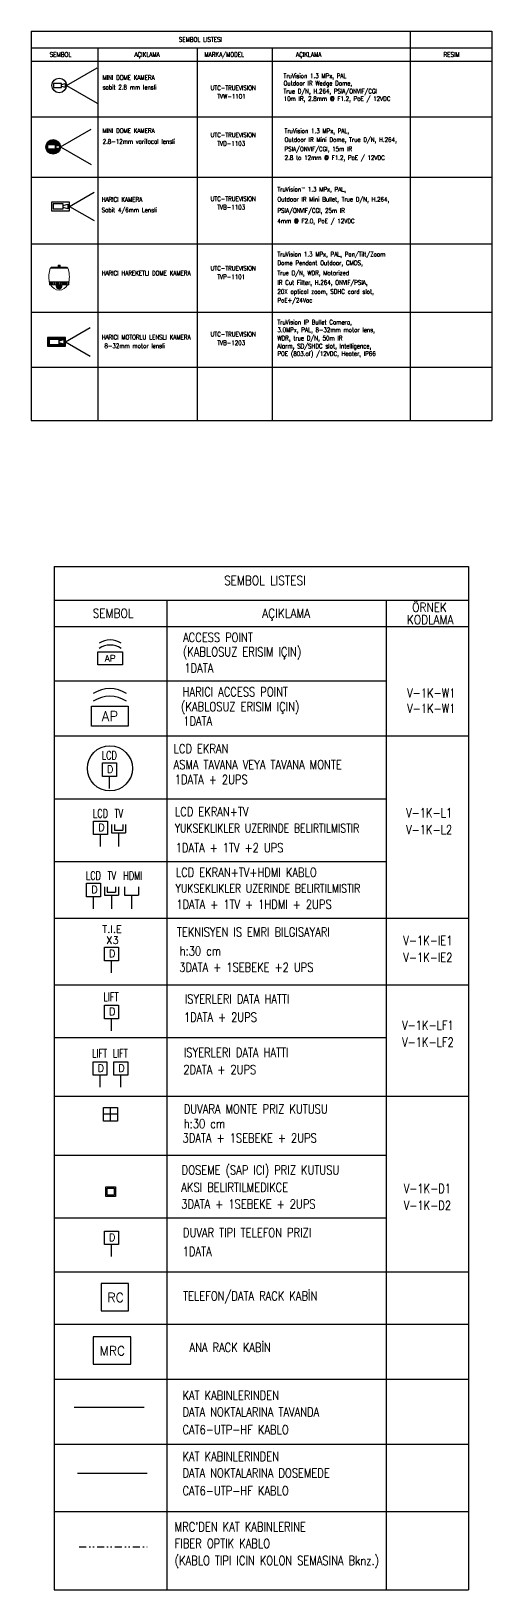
# Model space of a CAD drawing. Extents: x -9059 to 11889, y -1514 to 6575.
# Drawn here: x -1089 to -278, y 214 to 2958 of the extents above; entities that cross this region are included whole.
import ezdxf
from ezdxf.enums import TextEntityAlignment as Align

# ---------------------------------------------------------------- set-up
doc = ezdxf.new("R2010")
doc.units = 0
doc.header["$LTSCALE"] = 25
doc.header["$MEASUREMENT"] = 0
doc.linetypes.add('DIVIDE2', pattern=[0.625, 0.25, -0.125, 0, -0.125, 0, -0.125])
for name, color, linetype, lineweight in [('DATA SARI', 30, 'Continuous', 30), ('DATA TAVAN', 160, 'Continuous', 30), ('E-ACCESS POINT (KABLOSUZ ERİŞİM İÇİN)', 7, 'Continuous', 30), ('E-ANA RACK KABİN', 7, 'Continuous', 30), ('E-DAHİLİ DOME KAMERA', 7, 'Continuous', 30), ('E-DAHİLİ KAMERA', 7, 'Continuous', 30), ('E-DAHİLİ SPEED DOME', 7, 'Continuous', 30), ('E-DATA LCD EKRAN', 7, 'Continuous', 30), ('E-DATA LIFT PRIZI', 7, 'Continuous', 30), ('E-DATA PRİZİ (RJ45)', 7, 'Continuous', 30), ('E-DATA-TEKNISYEN IS EMRI', 7, 'Continuous', 30), ('E-DUVARA MONTE PRİZ KUTUSU', 7, 'Continuous', 30), ('E-DÖŞEME (ŞAP İÇİ) PRİZ KUTUSU', 7, 'Continuous', 30), ('E-HARİCİ ACCESS POINT (KABLOSUZ ERİŞİM İÇİN)', 4, 'Continuous', 30), ('E-HARİCİ KAMERA', 7, 'Continuous', 30), ('E-KABLO', 7, 'Continuous', 30), ('E-TELEFON  DATA RACK KABİN', 7, 'Continuous', 30), ('E-YAZI', 7, 'Continuous', 30)]:
    doc.layers.add(name, color=color, linetype=linetype, lineweight=lineweight)
doc.styles.add('E-YAZI', font='txttw.shx')

# ---------------------------------------------------------------- blocks, each defined once
blk = doc.blocks.new('E-DATA-TEKNISYEN IS EMRI')
at = {"layer": 'E-DATA PRİZİ (RJ45)', "color": 6}
blk.add_line((0, 0), (0, 42), dxfattribs=at)
blk.add_lwpolyline([(-24.6, 89.6), (24.6, 89.6), (24.6, 42), (-24.6, 42)], close=True, dxfattribs=at)
at = {"layer": 'E-DATA PRİZİ (RJ45)', "color": 6, "style": 'E-YAZI'}
for s, p in [('T.I.E', (-32.1, 140.4)), ('X3', (-17.8, 101.3)), ('D', (-8.8, 54.6))]:
    blk.add_text(s, height=25.6, rotation=0, dxfattribs=at).set_placement(p)
blk = doc.blocks.new('E-DATA LCD EKRAN')
at = {"layer": 'E-DATA PRİZİ (RJ45)', "color": 1}
blk.add_line((0, 0), (0, 42), dxfattribs=at)
blk.add_lwpolyline([(-24.6, 89.6), (24.6, 89.6), (24.6, 42), (-24.6, 42)], close=True, dxfattribs=at)
blk.add_circle((1.6, 70.7), 79.4, dxfattribs=at)
at = {"layer": 'E-DATA PRİZİ (RJ45)', "color": 1, "style": 'E-YAZI'}
blk.add_text('D', height=25.6, dxfattribs=at).set_placement((-8.8, 54.6))
at = {"layer": 'E-YAZI', "color": 1, "style": 'E-YAZI', "width": 0.7}
blk.add_text('LCD', height=30, dxfattribs=at).set_placement((-27, 101.6))
blk = doc.blocks.new('E-LCD+TV')
at = {"layer": 'E-DATA PRİZİ (RJ45)', "color": 1}
for p, q in [((38.5, 77.5), (38.5, 48)), ((48.3, 77.5), (48.3, 57.8)), ((48.3, 57.8), (77.8, 57.8)), ((77.8, 77.5), (77.8, 57.8)), ((87.6, 77.5), (87.6, 48)), ((0, 0), (0, 42)), ((38.5, 48), (87.6, 48)), ((63, 48), (63, 0))]:
    blk.add_line(p, q, dxfattribs=at)
blk.add_lwpolyline([(-24.6, 89.6), (24.6, 89.6), (24.6, 42), (-24.6, 42)], close=True, dxfattribs=at)
at = {"layer": 'E-DATA PRİZİ (RJ45)', "color": 1, "style": 'E-YAZI'}
blk.add_text('D', height=25.6, dxfattribs=at).set_placement((-8.8, 54.6))
at = {"layer": 'E-YAZI', "color": 1, "style": 'E-YAZI', "width": 0.7}
for s, p in [('LCD', (-27, 101.6)), ('TV', (49, 101.6))]:
    blk.add_text(s, height=30, dxfattribs=at).set_placement(p)
blk = doc.blocks.new('E-LCD+TV+HDMI')
at = {"layer": 'E-DATA PRİZİ (RJ45)', "color": 1}
for p, q in [((-24.6, 77.5), (-24.6, 48)), ((-14.7, 77.5), (-14.7, 57.8)), ((-14.7, 57.8), (14.7, 57.8)), ((14.7, 77.5), (14.7, 57.8)), ((24.6, 77.5), (24.6, 48)), ((46.1, 77.5), (46.1, 48)), ((95.2, 77.5), (95.2, 48)), ((-63, 0), (-63, 42)), ((-24.6, 48), (24.6, 48)), ((0, 48), (0, 0)), ((46.1, 48), (95.2, 48)), ((70.6, 48), (70.6, 0))]:
    blk.add_line(p, q, dxfattribs=at)
blk.add_lwpolyline([(-87.6, 89.6), (-38.5, 89.6), (-38.5, 42), (-87.6, 42)], close=True, dxfattribs=at)
at = {"layer": 'E-DATA PRİZİ (RJ45)', "color": 1, "style": 'E-YAZI'}
blk.add_text('D', height=25.6, dxfattribs=at).set_placement((-71.8, 54.6))
at = {"layer": 'E-YAZI', "color": 1, "style": 'E-YAZI', "width": 0.7}
for s, p in [('LCD', (-90, 101.6)), ('TV', (-14, 101.6)), ('HDMI', (41.2, 101.6))]:
    blk.add_text(s, height=30, dxfattribs=at).set_placement(p)
blk = doc.blocks.new('*U475')
at = {"layer": 'E-ACCESS POINT (KABLOSUZ ERİŞİM İÇİN)', "color": 4}
blk.add_lwpolyline([(-2.39, 3.24), (2.39, 3.24), (2.39, 0.65), (-2.39, 0.65)], close=True, dxfattribs=at)
at = {"layer": 'E-ACCESS POINT (KABLOSUZ ERİŞİM İÇİN)', "color": 3}
for centre in [(0, 1.56), (0, 0.55)]:
    blk.add_arc(centre, 3.99, 57.1828, 122.8172, dxfattribs=at)
at = {"layer": 'E-ACCESS POINT (KABLOSUZ ERİŞİM İÇİN)', "color": 3, "style": 'E-YAZI'}
blk.add_text('AP', height=1.28, dxfattribs=at).set_placement((-1.05, 1.31))
blk = doc.blocks.new('E-DATA LIFT PRIZI')
at = {"layer": 'E-DATA LIFT PRIZI', "color": 2}
blk.add_line((0, 0), (0, 42), dxfattribs=at)
blk.add_lwpolyline([(-24.6, 89.6), (24.6, 89.6), (24.6, 42), (-24.6, 42)], close=True, dxfattribs=at)
at = {"layer": 'E-DATA LIFT PRIZI', "color": 2, "style": 'E-YAZI', "width": 0.7}
blk.add_text('LIFT', height=30, dxfattribs=at).set_placement((-28, 104.2))
at = {"layer": 'E-DATA LIFT PRIZI', "color": 2, "style": 'E-YAZI'}
blk.add_text('D', height=25.6, dxfattribs=at).set_placement((-8.8, 54.6))
blk = doc.blocks.new('100_TELEFON DATA RACK KABİN')
at = {"layer": 'E-TELEFON  DATA RACK KABİN', "color": 4}
blk.add_lwpolyline([(2.4, 0), (2.4, 4.8), (-2.4, 4.8), (-2.4, 0)], close=True, dxfattribs=at)
at = {"layer": 'E-TELEFON  DATA RACK KABİN', "color": 3, "style": 'E-YAZI'}
blk.add_text('RC', height=1.6, dxfattribs=at).set_placement((-1.31, 1.54))
blk = doc.blocks.new('10_ANA RACK KABİN')
at = {"layer": 'E-ANA RACK KABİN', "color": 4}
blk.add_lwpolyline([(3.31, 0), (3.31, 4.8), (-3.31, 4.8), (-3.31, 0)], close=True, dxfattribs=at)
at = {"layer": 'E-ANA RACK KABİN', "color": 3, "style": 'E-YAZI'}
blk.add_text('MRC', height=1.6, dxfattribs=at).set_placement((-2.22, 1.54))
blk = doc.blocks.new('10_DUVARA MONTE PRİZ KUTUSU')
at = {"layer": 'E-DUVARA MONTE PRİZ KUTUSU', "color": 4}
for p, q in [((24.5, 0), (-24.5, 0)), ((0, 24.5), (0, -24.5))]:
    blk.add_line(p, q, dxfattribs=at)
blk.add_lwpolyline([(-24.5, -24.5), (24.5, -24.5), (24.5, 24.5), (-24.5, 24.5)], close=True, dxfattribs=at)
blk = doc.blocks.new('E-DÖŞEME BUAT')
at = {"layer": 'E-YAZI', "color": 5}
for points in [[(-34, 34), (0, 34), (0, 0), (-34, 0)], [(-29.5, 29.5), (-4.5, 29.5), (-4.5, 4.5), (-29.5, 4.5)]]:
    blk.add_lwpolyline(points, close=True, dxfattribs=at)
blk = doc.blocks.new('*U472')
at = {"layer": 'E-DATA PRİZİ (RJ45)', "color": 4}
blk.add_line((0, 0), (0, 2.1), dxfattribs=at)
blk.add_lwpolyline([(-1.23, 4.48), (1.23, 4.48), (1.23, 2.1), (-1.23, 2.1)], close=True, dxfattribs=at)
at = {"layer": 'E-DATA PRİZİ (RJ45)', "color": 3, "style": 'E-YAZI'}
blk.add_text('D', height=1.28, dxfattribs=at).set_placement((-0.44, 2.73))
blk = doc.blocks.new('E-HARİCİ ACCESS POINT')
at = {"layer": 'E-HARİCİ ACCESS POINT (KABLOSUZ ERİŞİM İÇİN)', "ltscale": 2}
blk.add_lwpolyline([(35, 32.3), (35, -32.3), (0, -32.3), (0, 32.3)], close=True, dxfattribs=at)
at = {"layer": 'E-HARİCİ ACCESS POINT (KABLOSUZ ERİŞİM İÇİN)'}
for centre in [(-1.3, 0), (12.3, 0)]:
    blk.add_arc(centre, 53.8, 327.1828, 32.8172, dxfattribs=at)
at = {"layer": 'E-HARİCİ ACCESS POINT (KABLOSUZ ERİŞİM İÇİN)', "style": 'E-YAZI'}
blk.add_text('AP', height=17.28, rotation=270, dxfattribs=at).set_placement((9, 14.2))
blk = doc.blocks.new('100_HARİCİ KAMERA')
at = {"layer": 'E-DAHİLİ KAMERA', "color": 4}
for q in [(18.8, 6.26), (18.8, -6.26)]:
    blk.add_line((7.95, 0), q, dxfattribs=at)
at = {"layer": 'E-HARİCİ KAMERA', "color": 4}
for points in [[(0, -1.9), (7.95, -1.9), (7.95, 1.9), (0, 1.9)], [(5.11, -1.1), (5.11, 1.1), (0.8, 1.1), (0.8, -1.1)]]:
    blk.add_lwpolyline(points, close=True, dxfattribs=at)
blk.add_lwpolyline([(5.11, 0.44), (7.15, 1.02), (7.15, -1.02), (5.11, -0.44)], dxfattribs=at)
blk = doc.blocks.new('100_DAHİLİ DOME KAMERA')
at = {"layer": 'E-DAHİLİ DOME KAMERA', "color": 4}
for p, q in [((-1.94, 0.71), (-1.94, -0.69)), ((0.82, 0.71), (-1.94, 0.71)), ((0.82, -0.69), (0.82, 0.71)), ((0.82, 0.29), (2.13, 0.67)), ((2.13, 0.67), (2.13, -0.64)), ((-1.94, -0.69), (0.82, -0.69)), ((0.82, -0.27), (2.13, -0.64))]:
    blk.add_line(p, q, dxfattribs=at)
at = {"layer": 'E-DAHİLİ DOME KAMERA', "color": 4, "linetype": 'Continuous'}
blk.add_circle((0, 0), 2.57, dxfattribs=at)
at = {"layer": 'E-DAHİLİ KAMERA', "color": 4}
for q in [(13.42, 6.26), (13.42, -6.26)]:
    blk.add_line((2.57, 0), q, dxfattribs=at)
blk = doc.blocks.new('E-DAHİLİ SPEED DOME KAMERA (HAREKETLİ)')
at = {"layer": 'E-DAHİLİ SPEED DOME', "lineweight": 15}
blk.add_hatch(color=5, dxfattribs=at).paths.add_polyline_path([(0.77, -4.93, 0.114875), (0.69, -4.58), (-0.72, -4.58, 0.114346), (-0.8, -4.93, 1)])
at = {"layer": 'E-DAHİLİ SPEED DOME', "color": 5, "lineweight": 15}
for p, q in [((-0.26, 0), (-0.26, -0.46)), ((0, 0), (-0.26, 0)), ((0, 0), (0.26, 0)), ((-2.08, -0.71), (2.08, -0.71)), ((-2, -0.64), (2, -0.64)), ((-1.86, -0.54), (-1.74, -0.54)), ((-1.77, -0.46), (1.77, -0.46)), ((-1.74, -0.54), (1.74, -0.54)), ((0, -0.08), (-0.26, -0.08)), ((0, -0.17), (-0.26, -0.17)), ((0, -0.25), (-0.26, -0.25)), ((0, -0.33), (-0.26, -0.33)), ((0, -0.42), (-0.26, -0.42)), ((0, -0.08), (0.26, -0.08)), ((0, -0.17), (0.26, -0.17)), ((0, -0.25), (0.26, -0.25)), ((0, -0.33), (0.26, -0.33)), ((0, -0.42), (0.26, -0.42)), ((0.26, 0), (0.26, -0.46)), ((1.86, -0.54), (1.74, -0.54)), ((-2.32, -3.91), (2.32, -3.92)), ((-2.25, -4.58), (2.25, -4.58)), ((-2.12, -4.29), (-2.12, -3.91)), ((-2.12, -4.58), (-2.12, -3.91)), ((-2.09, -4.29), (-2.09, -3.91)), ((-2.09, -4.58), (-2.09, -3.91)), ((-1.84, -4.29), (-1.84, -3.91)), ((-1.84, -4.58), (-1.84, -3.91)), ((-1.81, -4.29), (-1.81, -3.91)), ((-1.81, -4.58), (-1.81, -3.91)), ((-1.56, -4.29), (-1.56, -3.91)), ((-1.56, -4.58), (-1.56, -3.91)), ((-1.53, -4.29), (-1.53, -3.91)), ((-1.53, -4.58), (-1.53, -3.91)), ((-1.28, -4.29), (-1.28, -3.91)), ((-1.28, -4.58), (-1.28, -3.91)), ((-1.25, -4.29), (-1.25, -3.91)), ((-1.25, -4.58), (-1.25, -3.91)), ((-1.01, -4.29), (-1.01, -3.91)), ((-1.01, -4.58), (-1.01, -3.91)), ((-0.98, -4.29), (-0.98, -3.91)), ((-0.98, -4.58), (-0.98, -3.91)), ((-0.72, -4.29), (-0.72, -3.91)), ((-0.72, -4.58), (-0.72, -3.91)), ((-0.69, -4.29), (-0.69, -3.91)), ((-0.69, -4.58), (-0.69, -3.91)), ((-0.44, -4.29), (-0.44, -3.91)), ((-0.44, -4.58), (-0.44, -3.91)), ((-0.41, -4.29), (-0.41, -3.91)), ((-0.41, -4.58), (-0.41, -3.91)), ((-0.16, -4.29), (-0.16, -3.91)), ((-0.16, -4.58), (-0.16, -3.91)), ((-0.13, -4.29), (-0.13, -3.91)), ((-0.13, -4.58), (-0.13, -3.91)), ((0.13, -4.29), (0.13, -3.92)), ((0.13, -4.58), (0.13, -3.91)), ((0.15, -4.29), (0.16, -3.92)), ((0.15, -4.58), (0.16, -3.91)), ((0.41, -4.29), (0.41, -3.92)), ((0.41, -4.58), (0.41, -3.91)), ((0.43, -4.29), (0.44, -3.92)), ((0.43, -4.58), (0.44, -3.91)), ((0.69, -4.58), (0.69, -3.91)), ((0.69, -4.29), (0.69, -3.92)), ((0.71, -4.58), (0.72, -3.91)), ((0.71, -4.29), (0.72, -3.92)), ((0.98, -4.58), (0.98, -3.91)), ((0.98, -4.29), (0.98, -3.92)), ((1.01, -4.58), (1.01, -3.91)), ((1.01, -4.29), (1.01, -3.92)), ((1.25, -4.58), (1.25, -3.91)), ((1.25, -4.29), (1.25, -3.92)), ((1.27, -4.58), (1.27, -3.91)), ((1.27, -4.29), (1.27, -3.92)), ((1.53, -4.58), (1.53, -3.91)), ((1.53, -4.29), (1.53, -3.92)), ((1.55, -4.58), (1.55, -3.91)), ((1.55, -4.29), (1.55, -3.92)), ((1.81, -4.58), (1.81, -3.91)), ((1.81, -4.29), (1.81, -3.92)), ((1.83, -4.58), (1.83, -3.91)), ((1.83, -4.29), (1.83, -3.92)), ((2.09, -4.58), (2.09, -3.91)), ((2.09, -4.3), (2.09, -3.92)), ((2.11, -4.58), (2.11, -3.91)), ((2.11, -4.3), (2.11, -3.92))]:
    blk.add_line(p, q, dxfattribs=at)
for centre, radius, start, end in [((4.75, -2.84), 7.15, 162.6726, 188.6391), ((-1.95, -0.78), 0.148, 112.0065, 152.1591), ((-1.72, -0.98), 0.435, 92.3606, 129.6118), ((-1.08, -1.28), 1.07, 130.1476, 136.6157), ((1.72, -0.98), 0.435, 50.3313, 87.5824), ((1.08, -1.28), 1.07, 43.3274, 49.7954), ((1.95, -0.78), 0.148, 27.7839, 67.9366), ((-4.75, -2.83), 7.15, 351.304, 17.2704), ((10.56, -2.93), 12.92, 184.3349, 187.3377), ((10.6, -2.93), 12.92, 184.354, 187.3375), ((-0.02, -3.65), 2.2, 205.1602, 334.9025), ((-10.61, -2.92), 12.92, 352.6245, 355.6081), ((-10.56, -2.92), 12.92, 352.6245, 355.6081)]:
    blk.add_arc(centre, radius, start, end, dxfattribs=at)
blk = doc.blocks.new('E-VARIFOCAL DOME KAMERA')
at = {"layer": 'E-DAHİLİ KAMERA'}
h = blk.add_hatch(color=6, dxfattribs=at)
h.dxf.hatch_style = 1
h.paths.add_polyline_path([(0, 0, 1), (25.7, 0, 1)])
h.paths.add_polyline_path([(16.9, 3.6), (16.9, 1.5), (23.5, 3.3), (23.5, -3.2), (16.9, -1.3), (16.9, -3.4), (3.1, -3.4), (3.1, 3.6)], flags=16)
at = {"layer": 'E-DAHİLİ KAMERA', "color": 6}
for p, q in [((25.7, 0), (79.9, 31.3)), ((3.1, 3.6), (3.1, -3.4)), ((16.9, 3.6), (3.1, 3.6)), ((16.9, -3.4), (16.9, 3.6)), ((16.9, 1.5), (23.5, 3.3)), ((23.5, 3.3), (23.5, -3.2)), ((25.7, 0), (79.9, -31.3)), ((3.1, -3.4), (16.9, -3.4)), ((16.9, -1.3), (23.5, -3.2))]:
    blk.add_line(p, q, dxfattribs=at)
blk.add_circle((12.8, 0), 12.8, dxfattribs=at)
blk = doc.blocks.new('E-HARICI KAMERA-MOTORLU LENSLI')
at = {"layer": 'E-DAHİLİ KAMERA'}
h = blk.add_hatch(color=3, dxfattribs=at)
h.dxf.hatch_style = 1
h.paths.add_polyline_path([(0, 7.6), (0, -7.6), (31.8, -7.6), (31.8, 7.6)])
h.paths.add_polyline_path([(28.6, 4.1), (28.6, -4.1), (20.4, -1.8), (20.4, -4.4), (3.2, -4.4), (3.2, 4.4), (20.4, 4.4), (20.4, 1.8)], flags=16)
at = {"layer": 'E-DAHİLİ KAMERA', "color": 3}
for q in [(75.2, 25.1), (75.2, -25.1)]:
    blk.add_line((31.8, 0), q, dxfattribs=at)
for points in [[(0, -7.6), (31.8, -7.6), (31.8, 7.6), (0, 7.6)], [(20.4, -4.4), (20.4, 4.4), (3.2, 4.4), (3.2, -4.4)]]:
    blk.add_lwpolyline(points, close=True, dxfattribs=at)
blk.add_lwpolyline([(20.4, 1.8), (28.6, 4.1), (28.6, -4.1), (20.4, -1.8)], dxfattribs=at)

msp = doc.modelspace()

# ---------------------------------------------------------------- linework, layer by layer
at = {"layer": 'DATA SARI'}
msp.add_line((-1007.66, 418.76), (-884.79, 418.76), dxfattribs=at)
at = {"layer": 'DATA TAVAN'}
msp.add_line((-1013.1, 534.89), (-890.23, 534.89), dxfattribs=at)
at = {"layer": 'E-KABLO', "color": 6, "linetype": 'DIVIDE2', "ltscale": 2}
msp.add_line((-1004.58, 289.23), (-881.71, 289.23), dxfattribs=at)
at = {"layer": 'E-YAZI', "color": 4}
for p, q in [((-1089.08, 2957.74), (-1089.08, 2272.41)), ((-1089.08, 2957.74), (-277.84, 2957.74)), ((-1089.08, 2928.28), (-277.84, 2928.28)), ((-1089.08, 2904.84), (-277.84, 2904.84)), ((-1089.08, 2272.41), (-277.84, 2272.41)), ((-1048.35, 2015.14), (-1048.35, 213.52)), ((-1048.35, 2015.14), (-318.95, 2015.14)), ((-318.95, 2015.14), (-318.95, 213.52)), ((-1048.35, 1956.23), (-318.95, 1956.23)), ((-1048.35, 1909.34), (-318.95, 1909.34)), ((-1048.35, 213.52), (-318.95, 213.52))]:
    msp.add_line(p, q, dxfattribs=at)
at = {"layer": 'E-YAZI', "color": 7, "linetype": 'Continuous'}
for p, q in [((-421.56, 2957.74), (-421.56, 2272.41)), ((-277.84, 2957.74), (-277.84, 2272.41)), ((-797.01, 2928.28), (-797.01, 2272.41)), ((-664.89, 2928.28), (-664.89, 2272.41)), ((-1089.08, 2904.84), (-277.84, 2904.84)), ((-1089.08, 2806.79), (-277.84, 2806.79)), ((-1089.08, 2700.73), (-277.84, 2700.73)), ((-1089.08, 2583.36), (-277.84, 2583.36)), ((-1089.08, 2463.27), (-277.84, 2463.27)), ((-1089.08, 2365.94), (-277.84, 2365.94)), ((-1089.08, 2272.41), (-277.84, 2272.41)), ((-464.2, 1956.23), (-464.2, 213.52)), ((-1048.35, 1909.34), (-318.95, 1909.34)), ((-1048.35, 1909.34), (-318.95, 1909.34)), ((-1048.35, 1813.87), (-464.2, 1813.87)), ((-1048.35, 1716.98), (-318.95, 1716.98)), ((-1048.35, 1606.15), (-464.2, 1606.15)), ((-1048.35, 1495.74), (-464.2, 1495.74)), ((-1048.35, 1396.21), (-318.95, 1396.21)), ((-1048.35, 1278.85), (-318.95, 1278.85)), ((-1048.35, 1185.81), (-464.2, 1185.81)), ((-1048.35, 1082.4), (-318.95, 1082.4)), ((-1048.35, 978.77), (-464.2, 978.77)), ((-1048.35, 868.44), (-464.2, 868.44)), ((-1048.35, 773.43), (-318.95, 773.43)), ((-1048.35, 681.36), (-318.95, 681.36)), ((-1048.35, 584.14), (-318.95, 584.14)), ((-1048.35, 469.73), (-318.95, 469.73)), ((-1048.35, 351.63), (-318.95, 351.63))]:
    msp.add_line(p, q, dxfattribs=at)
at = {"layer": 'E-YAZI', "color": 7}
for p, q in [((-971.97, 2928.28), (-971.97, 2272.41)), ((-849.93, 1956.23), (-849.93, 213.52))]:
    msp.add_line(p, q, dxfattribs=at)

# ---------------------------------------------------------------- block references
at = {"layer": 'E-ACCESS POINT (KABLOSUZ ERİŞİM İÇİN)', "xscale": 9, "yscale": 9, "zscale": 9}
msp.add_blockref('*U475', (-949.95, 1836.01), dxfattribs=at)
at = {"layer": 'E-ANA RACK KABİN', "xscale": 10, "yscale": 10, "zscale": 10}
msp.add_blockref('10_ANA RACK KABİN', (-946.6, 610.95), dxfattribs=at)
at = {"layer": 'E-DAHİLİ DOME KAMERA', "xscale": 5, "yscale": 5, "zscale": 5}
msp.add_blockref('100_DAHİLİ DOME KAMERA', (-1039.78, 2862.11), dxfattribs=at)
at = {"layer": 'E-DAHİLİ KAMERA', "color": 2}
for name, p in [('E-VARIFOCAL DOME KAMERA', (-1063.31, 2754.03)), ('E-HARICI KAMERA-MOTORLU LENSLI', (-1060.33, 2410.73))]:
    msp.add_blockref(name, p, dxfattribs=at)
at = {"layer": 'E-DAHİLİ SPEED DOME', "xscale": 7.5, "yscale": 7.5, "zscale": 7.5}
msp.add_blockref('E-DAHİLİ SPEED DOME KAMERA (HAREKETLİ)', (-1039.84, 2545.72), dxfattribs=at)
at = {"layer": 'E-DATA LCD EKRAN', "color": 1, "xscale": 0.5, "yscale": 0.5, "zscale": 0.5}
for name, p in [('E-DATA LCD EKRAN', (-951.17, 1624.48)), ('E-LCD+TV', (-966.76, 1522.17)), ('E-LCD+TV+HDMI', (-947.64, 1412.72))]:
    msp.add_blockref(name, p, dxfattribs=at)
at = {"layer": 'E-DATA LIFT PRIZI', "color": 1, "xscale": 0.5, "yscale": 0.5, "zscale": 0.5}
for p in [(-947.58, 1197.89), (-967.85, 1098.36), (-931.35, 1098.36)]:
    msp.add_blockref('E-DATA LIFT PRIZI', p, dxfattribs=at)
at = {"layer": 'E-DATA PRİZİ (RJ45)', "xscale": 10, "yscale": 10, "zscale": 10}
msp.add_blockref('*U472', (-947.62, 800.37), dxfattribs=at)
at = {"layer": 'E-DATA-TEKNISYEN IS EMRI', "color": 1, "xscale": 0.5, "yscale": 0.5, "zscale": 0.5}
msp.add_blockref('E-DATA-TEKNISYEN IS EMRI', (-947.86, 1300.08), dxfattribs=at)
at = {"layer": 'E-DUVARA MONTE PRİZ KUTUSU', "color": 3, "xscale": -0.5, "yscale": 0.5, "zscale": 0.5, "rotation": 180}
msp.add_blockref('10_DUVARA MONTE PRİZ KUTUSU', (-949.35, 1050.69), dxfattribs=at)
at = {"layer": 'E-DÖŞEME (ŞAP İÇİ) PRİZ KUTUSU', "color": 1, "xscale": 0.5, "yscale": 0.5, "zscale": 0.5}
msp.add_blockref('E-DÖŞEME BUAT', (-940.5, 906.13), dxfattribs=at)
at = {"layer": 'E-HARİCİ ACCESS POINT (KABLOSUZ ERİŞİM İÇİN)', "rotation": 89.99999999999999}
msp.add_blockref('E-HARİCİ ACCESS POINT', (-950.45, 1734.14), dxfattribs=at)
at = {"layer": 'E-HARİCİ KAMERA', "xscale": 4.000000000000002, "yscale": 4.000000000000002, "zscale": 4.000000000000002}
msp.add_blockref('100_HARİCİ KAMERA', (-1053.27, 2649.31), dxfattribs=at)
at = {"layer": 'E-TELEFON  DATA RACK KABİN', "xscale": 10, "yscale": 10, "zscale": 10}
msp.add_blockref('100_TELEFON DATA RACK KABİN', (-941.66, 704.86), dxfattribs=at)

# ---------------------------------------------------------------- texts
at = {"layer": 'E-YAZI', "color": 4, "style": 'E-YAZI', "width": 0.85}
for s, height, p in [('SEMBOL LISTESI', 8, (-791.02, 2943.01)), ('SEMBOL', 8, (-1037.35, 2916.59)), ('AÇIKLAMA', 8, (-884.84, 2916.59)), ('MARKA/MODEL', 8, (-748.94, 2916.59)), ('AÇIKLAMA', 8, (-600.3, 2916.59)), ('RESIM', 8, (-348.64, 2916.59)), ('SEMBOL LISTESI', 16, (-677.44, 1990.58)), ('ÖRNEK', 16, (-387.49, 1943.28)), ('SEMBOL', 16, (-944.88, 1932.84)), ('AÇIKLAMA', 16, (-639.86, 1932.84)), ('KODLAMA', 16, (-386.44, 1921.64))]:
    msp.add_text(s, height=height, dxfattribs=at).set_placement(p, align=Align.MIDDLE_CENTER)
at = {"layer": 'E-YAZI', "color": 3, "style": 'E-YAZI', "width": 0.8}
for s, height, p in [('TruVision 1.3 MPx, PAL', 8, (-644.59, 2875.16)), ('sabit 2.8 mm lensli', 8, (-963.25, 2854.99)), ('MINI DOME KAMERA', 8, (-963.25, 2872)), ('UTC-TRUEVISION', 8, (-773.12, 2853.93)), ('True D/N, H.264, PSIA/ONVIF/CGI', 8, (-644.66, 2848.01)), ('Outdoor IR Wedge Dome,', 8, (-644.59, 2862.03)), ('TVW-1101', 8, (-761.32, 2838.91)), ('10m IR, 2.8mm @ F1.2, PoE / 12VDC', 8, (-644.37, 2834.87)), ('MINI DOME KAMERA', 8, (-963.25, 2778.62)), ('UTC-TRUEVISION', 8, (-773.12, 2771.04)), ('TruVision 1.3 MPx, PAL,', 8, (-642.82, 2778.1)), ('Outdoor IR Mini Dome, True D/N, H.264, ', 8, (-642.82, 2762.69)), ('2.8-12mm varifocal lensli', 8, (-963.25, 2759.6)), ('TVD-1103', 8, (-761.32, 2756.01)), ('PSIA/ONVIF/CGI, 15m IR', 8, (-642.82, 2746.35)), ('2.8 to 12mm @ F1.2, PoE / 12VDC', 8, (-642.82, 2730.94)), ('HARICI KAMERA', 8, (-964.94, 2657.55)), ('UTC-TRUEVISION', 8, (-773.12, 2658.73)), ('TruVision™ 1.3 MPx, PAL,', 8, (-655.44, 2675.38)), ('Outdoor IR Mini Bullet, True D/N, H.264, ', 8, (-655.44, 2657.64)), ('Sabit 4/6mm Lensli', 8, (-964.94, 2638.82)), ('TVB-1103', 8, (-761.32, 2643.71)), ('PSIA/ONVIF/CGI, 25m IR', 8, (-655.44, 2637.88)), ('4mm @ F2.0, PoE / 12VDC', 8, (-655.44, 2619.53)), ('TruVision 1.3 MPx, PAL, Pan/Tilt/Zoom', 8, (-655.44, 2561.05)), ('Dome Pendant Outdoor, CMOS,', 8, (-655.44, 2545.69)), ('HARICI HAREKETLI DOME KAMERA', 8, (-964.94, 2527.84)), ('UTC-TRUEVISION', 8, (-773.12, 2536.29)), ('TVP-1101', 8, (-761.32, 2521.27)), ('True D/N, WDR, Motorized', 8, (-655.44, 2527.97)), ('20X optical zoom, SDHC card slot,', 8, (-655.44, 2495.22)), ('IR Cut Filter, H.264, ONVIF/PSIA,', 8, (-655.44, 2511.27)), ('PoE+/24Vac', 8, (-655.44, 2479.94)), ('TruVision IP Bullet Camera, ', 8, (-655.44, 2441.39)), ('HARICI MOTORLU LENSLI KAMERA', 8, (-964.94, 2414.88)), ('UTC-TRUEVISION', 8, (-773.12, 2420.16)), ('WDR, true D/N, 50m IR', 8, (-655.44, 2413.34)), ('3.0MPx, PAL, 8-32mm motor lens, ', 8, (-655.44, 2427.89)), (' 8-32mm motor lensli', 8, (-964.94, 2399.74)), ('TVB-1203', 8, (-761.32, 2405.14)), ('Alarm, SD/SHDC slot, Intelligence, ', 8, (-655.44, 2399.29)), ('POE (803.af) /12VDC, Heater, IP66 ', 8, (-655.44, 2385.93)), ('ACCESS POINT ', 16, (-821.54, 1882.33)), ('(KABLOSUZ ERISIM IÇIN)', 16, (-821.92, 1856.91)), ('1DATA', 16, (-819.3, 1828.35)), ('HARICI ACCESS POINT', 16, (-822.29, 1786.5)), ('V-1K-W1', 16, (-426.98, 1784.48)), ('(KABLOSUZ ERISIM IÇIN)', 16, (-825.13, 1760.48)), ('V-1K-W1', 16, (-426.98, 1757.34)), ('1DATA', 16, (-821.36, 1735.14)), ('LCD EKRAN', 16, (-838.26, 1686.4)), ('ASMA TAVANA VEYA TAVANA MONTE', 16, (-838.26, 1658.49)), ('1DATA + 2UPS', 16, (-836.09, 1632.14)), ('LCD EKRAN+TV', 16, (-835.81, 1575.5)), ('V-1K-L1', 16, (-428.79, 1573.53)), ('YUKSEKLIKLER UZERINDE BELIRTILMISTIR', 15, (-836.3, 1547.03)), ('V-1K-L2', 16, (-428.79, 1543.74)), ('1DATA + 1TV +2 UPS', 16, (-834.55, 1512.01)), ('LCD EKRAN+TV+HDMI KABLO', 16, (-834.27, 1468.73)), ('YUKSEKLIKLER UZERINDE BELIRTILMISTIR', 15, (-834.61, 1440.97)), ('1DATA + 1TV + 1HDMI + 2UPS', 16, (-833.6, 1412.28)), ('TEKNISYEN IS EMRI BILGISAYARI', 16, (-832.37, 1363.57)), ('h:30 cm', 16, (-827.54, 1330.23)), ('V-1K-IE1', 16, (-433.76, 1348.7)), ('3DATA + 1SEBEKE +2 UPS', 16, (-828.37, 1301.68)), ('V-1K-IE2', 16, (-433.76, 1318.91)), ('ISYERLERI DATA HATTI', 16, (-818.6, 1245.7)), ('1DATA + 2UPS', 16, (-819.85, 1213.79)), ('V-1K-LF1', 16, (-435.92, 1199.6)), ('V-1K-LF2', 16, (-435.92, 1169.81)), ('ISYERLERI DATA HATTI', 16, (-820.24, 1151.5)), ('2DATA + 2UPS', 16, (-821.05, 1121.4)), ('DUVARA MONTE PRIZ KUTUSU', 16, (-820.3, 1052.22)), ('3DATA + 1SEBEKE + 2UPS', 16, (-822.42, 1000.99)), ('h:30 cm', 16, (-820.3, 1026.15)), ('DOSEME (SAP ICI) PRIZ KUTUSU', 16, (-824.06, 944.59)), ('V-1K-D1', 16, (-433.03, 912.05)), ('3DATA + 1SEBEKE + 2UPS', 16, (-824.69, 884.63)), ('V-1K-D2', 16, (-433.03, 882.27)), ('DUVAR TIPI TELEFON PRIZI', 16, (-821.68, 834.41)), ('1DATA', 16, (-822.19, 801.25)), ('TELEFON/DATA RACK KABİN', 16, (-821.54, 722.96)), ('ANA RACK KABİN', 16, (-810.26, 632.25)), ('KAT KABINLERINDEN', 16, (-822.67, 547.84)), ('DATA NOKTALARINA TAVANDA', 16, (-822.67, 518.61)), ('CAT6-UTP-HF KABLO', 16, (-822.67, 487.49)), ('KAT KABINLERINDEN', 16, (-822.67, 440.33)), ('DATA NOKTALARINA DOSEMEDE', 16, (-822.67, 411.1)), ('CAT6-UTP-HF KABLO', 16, (-822.67, 379.99)), ("MRC'DEN KAT KABINLERINE", 16, (-836.29, 316.46)), ('FIBER OPTIK KABLO', 16, (-836.29, 287.13)), ('(KABLO TIPI ICIN KOLON SEMASINA Bknz.)', 16, (-836.29, 257.08))]:
    msp.add_text(s, height=height, dxfattribs=at).set_placement(p)
at = {"layer": 'E-YAZI', "color": 1, "style": 'E-YAZI', "width": 0.8}
msp.add_text('AKSI BELIRTILMEDIKCE', height=16, dxfattribs=at).set_placement((-824.69, 914.25))

doc.saveas('drawing.dxf')
